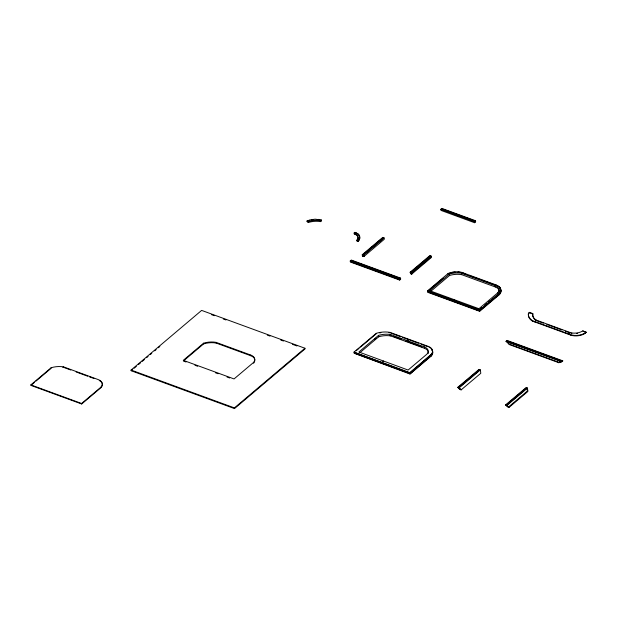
<?xml version="1.0" encoding="UTF-8"?>
<svg xmlns="http://www.w3.org/2000/svg" width="617" height="617" viewBox="0 0 617 617"><rect width="100%" height="100%" fill="white"/><g stroke="black" fill="none" stroke-linecap="round" stroke-linejoin="round"><path stroke-width="0.93" d="M354.158 232.995A10.003 5.792 -7.1 0 1 356.819 240.206L356.935 241.154L357.698 241.44L357.636 240.938L358.222 241.154L358.847 240.406L359.811 238.062L359.595 236.072L358.168 234.005L355.5 232.493L354.158 232.995L354.274 233.943A10.003 5.792 -7.1 0 1 357.821 239.812M500.742 289.419L500.634 291.44L499.207 293.731L479.54 310.366L427.596 291.347L427.542 290.892L448.011 273.586L451.312 272.436L456.102 271.758L461.809 272.375L496.484 285.077L499.778 287.229L500.757 290.052M500.919 291.594L500.865 291.147L499.269 294.232L479.602 310.868L427.658 291.841L427.72 292.296L479.656 311.315L499.323 294.679L500.757 292.389L500.865 290.368M358.222 241.154L359.757 237.614L359.811 238.062M498.829 293.337L498.891 293.839A10.312 5.969 -7.1 0 0 499.809 292.45L500.742 290.198L500.919 290.815L500.58 288.656M30.85 384.892L51.103 367.763A16.304 9.44 -7.1 0 1 63.636 366.914L98.311 379.617A10.312 5.969 -7.1 0 1 101.049 387.052L101.111 387.553L81.683 403.988L30.912 385.394L30.85 384.892L81.614 403.487L101.049 387.052M31.637 384.777L34.529 382.332M35.979 381.105L51.165 368.264L51.103 367.763M131.089 370.053L201.628 310.397L304.945 348.243L305.029 348.929L234.491 408.585L131.174 370.74L131.089 370.053L234.406 407.899L304.945 348.243M131.174 370.74L132.647 369.498M134.113 368.256L136.318 366.39M138.524 364.531L140.73 362.665M142.195 361.423L144.401 359.557M146.607 357.69L148.072 356.449M150.278 354.582L151.751 353.34M154.69 350.857L156.155 349.615M158.361 347.749L159.834 346.507M307.667 221.665L308.485 222.444A15.811 9.162 -7.1 0 1 320.647 221.626L321.349 219.984L315.117 219.174L310.32 219.853L307.027 221.002L307.729 222.166M307.027 221.002L308.369 221.495A15.811 9.162 -7.1 0 1 320.524 220.678L321.349 219.984M203.541 343.206L183.288 360.336L234.059 378.931L253.487 362.503A10.312 5.969 -7.1 0 0 250.749 355.06L216.073 342.366A16.304 9.44 -7.1 0 0 203.541 343.206L203.625 343.893L183.372 361.022L186.049 362.002M354.274 233.943L355.168 233.82M357.636 240.938L357.698 241.44M400.549 278.097L400.68 279.192L399.639 280.072L350.394 262.04L350.255 260.945L399.839 278.691L399.909 279.293L400.549 278.097L351.304 260.058L350.664 261.253L350.595 260.659M382.517 238.779L363.212 255.106L363.313 255.885L362.426 256.109L362.248 254.728L382.717 237.414L383.234 238.177L384.082 237.915L384.252 239.296L363.791 256.603L363.351 256.448L363.174 255.068L383.643 237.753M362.865 256.263L362.688 254.89L383.157 237.576M370.64 248.296L372.066 247.085M374.928 244.664L376.355 243.46M378.506 241.64L380.65 239.828M362.426 256.109L362.873 255.723M384.082 237.915L363.614 255.23L363.174 255.068M363.351 256.448L363.799 256.063L363.313 255.885M441.17 209.016L441.24 209.61L441.88 208.415L475.506 220.732L475.645 221.827L474.596 222.714L440.97 210.389L440.831 209.294L474.797 221.333L474.874 221.927L470.447 220.308M399.639 280.072L399.839 278.691M430.242 255.793L410.567 272.421L410.745 273.801L410.128 272.267L429.802 255.631L430.242 255.793L430.311 256.387L411.092 272.645L411.578 272.822M430.728 255.97L411.053 272.606L411.493 272.76L431.167 256.132L430.728 255.97L430.797 256.564M419.413 266.197L420.833 264.994M422.969 263.189L425.105 261.384M427.242 259.58L430.088 257.166M412.117 273.763L412.017 272.984L431.237 256.726M431.167 256.132L431.337 257.505L411.67 274.141L411.231 273.979L411.678 273.601M474.596 222.714L474.797 221.333M474.874 221.927L475.506 220.732M353.957 352.16L376.239 333.319A17.932 10.389 -7.1 0 1 390.029 332.393L428.167 346.361A11.337 6.571 -7.1 0 1 431.183 354.536L409.858 373.046L353.957 352.16L409.804 372.622L431.183 354.536M356.171 350.772L359.048 348.335M360.482 347.124L376.293 333.751M427.596 291.347L443.06 278.267M429.887 292.096L429.71 290.7L449.353 274.079A15.811 9.162 -7.1 0 1 461.516 273.262L495.142 285.578A10.003 5.792 -7.1 0 1 497.803 292.79L499.207 293.731L498.621 293.522M378.514 335.393L358.87 352.014L408.115 370.046L426.964 354.104A10.003 5.792 -7.1 0 0 424.303 346.893L390.669 334.576A15.811 9.162 -7.1 0 0 378.514 335.393L378.691 336.797L359.773 352.793M430.612 291.479L449.531 275.475A15.811 9.162 -7.1 0 1 461.686 274.658L495.32 286.974A10.003 5.792 -7.1 0 1 499.207 291.455M374.55 339.373L375.992 338.147M453.51 300.41L454.328 299.715M381.884 362.387L383.489 361.03M407.49 340.738L409.094 339.373M497.803 292.79L478.954 308.731L429.71 290.7M482.247 307.366L479.401 309.773L469.599 306.186M484.384 305.562L486.52 303.757M488.656 301.952L490.075 300.741M479.54 310.366L499.778 292.543L499.832 292.99M490.908 301.088L495.891 296.877M497.317 295.674L498.737 294.471L499.323 294.679L498.683 294.016M409.927 373.586L354.081 353.132L409.981 374.018L431.298 355.508A11.337 6.571 -7.1 0 0 431.615 349.461M409.981 374.018L431.352 355.94A11.337 6.571 -7.1 0 0 432.17 350.579M534.661 321.897L536.212 320.092L569.838 332.409A10.003 5.792 -7.1 0 0 582.795 330.913L586.096 332.123L585.232 333.35A11.337 6.571 -7.1 0 1 570.54 335.046L532.402 321.071A17.932 10.389 -7.1 0 1 528.484 313.66L529.455 312.341L532.749 313.552A15.811 9.162 -7.1 0 0 536.212 320.092L536.266 320.539A15.811 9.162 -7.1 0 1 532.81 313.999L532.749 313.552M528.484 313.66L529.455 312.341M506.009 341.317L562.195 361.485L558.825 362.711L509.58 344.672L506.009 341.317L561.856 361.77M508.092 342.011L506.719 340.715L507.058 340.43L562.905 360.883L561.015 361.655M457.745 387.36L479 369.39L479.44 369.544L458.184 387.522L457.745 387.36L459.773 389.381L461.138 389.882L480.79 373.27L480.365 369.884L479.926 369.73L458.67 387.7L460.236 389.258L458.184 387.522M458.67 387.7L459.11 387.862L480.365 369.884M528.43 313.212A17.932 10.389 -7.1 0 0 532.348 320.624L570.486 334.591A11.337 6.571 -7.1 0 0 585.178 332.902L586.096 332.123M505.624 404.899L526.085 387.599L526.525 387.761L506.063 405.061L505.624 404.899L507.652 406.919L509.017 407.421L527.867 391.479L527.45 388.101L527.011 387.939L506.549 405.238L508.115 406.796L506.063 405.061M506.549 405.238L506.989 405.4L527.45 388.101M558.825 362.711L559.874 361.824M560.236 361.894L559.858 362.21L562.195 361.485M508.555 406.958L527.774 390.7M307.081 221.457L308.076 220.562M457.359 272.197L459.696 272.382L459.634 271.935M441.541 208.7L475.175 221.017M441.618 209.294L475.244 221.611M440.831 209.294L474.465 221.619M451.86 213.505L459.827 216.42M320.431 220.624L320.956 220.817M465.426 274.125L461.809 272.375M469.869 275.76L479.648 279.339M481.43 279.987L495.652 285.201M320.493 221.125L321.017 221.31M356.819 240.206L358.161 240.699M586.15 332.571L582.795 330.913M529.509 312.796L532.81 313.999M362.248 254.728L362.688 254.89M410.128 272.267L410.567 272.421M363.212 255.106L363.698 255.284M363.243 255.415L364.608 255.916M537.152 320.863L543.346 323.131M546.886 324.426L561.933 329.941M565.473 331.236L569.892 332.856L569.838 332.409L568.288 334.221M350.965 260.343L400.209 278.375M351.042 260.937L400.286 278.977M350.255 260.945L399.5 278.977M356.935 263.552L359.618 264.539M368.573 267.817L373.054 269.452M380.211 272.082L388.27 275.028M393.646 276.994L398.119 278.637M350.333 261.539L399.577 279.578M428.044 290.969L428.63 291.178M439.319 295.096L441.996 296.075M444.664 297.055L449.114 298.682M454.459 300.641L460.698 302.924M427.542 290.892L479.478 309.919M432.316 293.437L434.985 294.409M438.548 295.72L446.561 298.651M453.688 301.266L458.146 302.893M462.596 304.528L465.264 305.508M468.827 306.811L476.848 309.749M506.719 340.715L562.565 361.169M508.755 343.9L559.526 362.495M390.97 333.141L400.726 336.72M402.5 337.368L418.465 343.214M421.126 344.193L427.334 346.461M393.322 336.435L401.335 339.365M405.785 341L421.804 346.862M378.691 336.797A15.811 9.162 -7.1 0 1 390.846 335.972L424.473 348.297A10.003 5.792 -7.1 0 1 428.26 353.464M211.6 314.701L214.292 315.688M223.277 318.981L225.976 319.968M267.3 335.108L269.991 336.095M280.774 340.044L283.473 341.031M292.458 344.317L296.947 345.967M203.625 343.893A16.304 9.44 -7.1 0 1 216.158 343.052L250.834 355.747A10.312 5.969 -7.1 0 1 254.736 361.084M194.949 365.264L197.625 366.243M215.441 372.768L218.109 373.748M227.017 377.01L229.686 377.99M64.592 367.74L70.808 370.023M76.146 371.974L87.699 376.208M89.48 376.856L93.923 378.491M506.349 341.031L508.408 342.967M412.017 272.984L412.488 273.447M506.989 405.4L509.017 407.421M459.11 387.862L461.138 389.882M499.901 288.178L500.703 289.604M499.955 288.625L500.433 289.319L500.379 288.872M359.595 236.072L359.649 236.519L358.793 234.645M500.642 289.103L500.256 287.923M585.178 332.902L585.232 333.35M570.486 334.591L570.54 335.046M532.348 320.624L532.402 321.071M527.011 387.939L527.334 390.538M500.58 290.985L500.634 291.44M500.696 291.934L500.757 292.389M499.778 287.229L499.839 287.676L499.153 286.589M500.256 291.772L500.31 292.219M500.372 292.72L500.433 293.175M499.893 293.491L499.955 293.939M498.389 286.01L498.443 286.465M497.495 285.509L497.549 285.956M496.484 285.077L496.538 285.524M495.142 285.578L495.32 286.974M479.602 310.868L479.656 311.315M461.516 273.262L461.686 274.658M460.752 272.128L460.806 272.575M458.485 271.812L458.539 272.259M454.891 271.835L454.953 272.282L453.742 272.421L453.68 271.974M452.485 272.174L452.539 272.621M451.312 272.436L451.366 272.891M450.163 272.768L450.217 273.215M441.88 208.415L442.011 209.51M449.531 275.475L449.353 274.079L448.011 273.586L448.065 274.033M449.06 273.146L449.114 273.601M431.298 355.508L431.352 355.94M428.167 346.361L428.221 346.793M424.303 346.893L424.473 348.297M411.493 272.76L411.67 274.141M411.015 272.043L411.231 273.979M409.804 372.622L409.858 373.046M382.717 237.414L382.795 238.015M390.669 334.576L390.846 335.972M390.029 332.393L390.083 332.818A17.932 10.389 -7.1 0 0 388.988 332.648M363.629 254.69L363.791 256.603M359.271 235.339L359.325 235.787M359.595 238.409L359.649 238.856M359.271 239.188L359.325 239.643M358.168 234.005L358.222 234.46M358.793 239.959L358.847 240.406M357.397 233.434L357.459 233.882L356.503 232.925M355.5 232.493L355.554 232.941L354.976 232.3M320.524 220.678L320.647 221.626M319.76 219.544L319.822 219.991L318.65 219.351M312.696 219.39L312.75 219.837M311.5 219.59L311.554 220.038M309.179 220.184L309.233 220.631M308.369 221.495L308.485 222.444M253.487 362.503L253.572 363.189A10.312 5.969 -7.1 0 0 254.482 361.801M250.749 355.06L250.834 355.747M234.406 407.899L234.491 408.585M216.073 342.366L216.158 343.052M81.614 403.487L81.683 403.988M63.636 366.914L63.698 367.416A16.304 9.44 -7.1 0 0 62.71 367.262M99.291 380.504A10.312 5.969 -7.1 0 1 101.111 387.553M389.705 335.316A16.304 9.44 -7.1 0 1 390.7 335.471M430.905 348.289A11.337 6.571 -7.1 0 1 431.237 354.968M429.224 347.217A11.337 6.571 -7.1 0 1 430.126 347.718M379.694 332.91A17.932 10.389 -7.1 0 1 380.866 332.717M577.674 333.327A10.003 5.792 -7.1 0 1 576.509 333.504M571.92 333.396A10.003 5.792 -7.1 0 1 570.872 333.165M499.747 291.949A10.312 5.969 -7.1 0 1 499.354 292.659M500.163 291.016A10.312 5.969 -7.1 0 1 500.055 291.733M359.071 239.157A10.312 5.969 -7.1 0 1 358.816 239.866M358.431 240.576A10.312 5.969 -7.1 0 1 357.906 241.255"/></g></svg>
